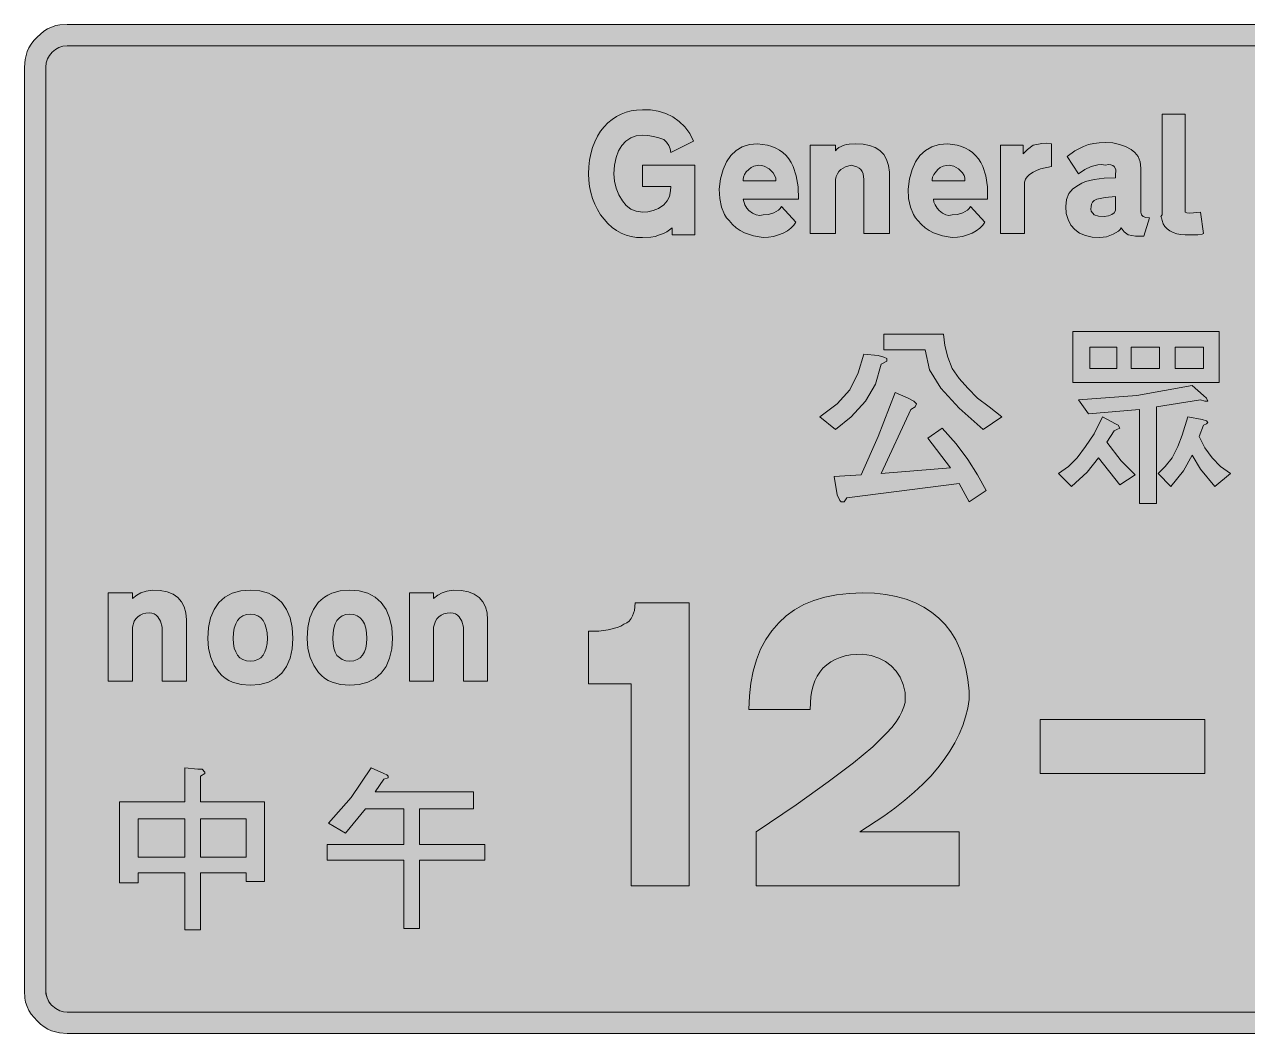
# Model space of a CAD drawing. Header units: metres. Extents: x 22 to 547, y 30 to 243.
# Drawn here: x 22.3 to 280.6, y 30.5 to 243.5 of the extents above; entities that cross this region are included whole.
import ezdxf

# ---------------------------------------------------------------- set-up
doc = ezdxf.new("R2010")
doc.units = ezdxf.units.M
doc.layers.add('FILL_BLACK_000000', color=7, linetype='Continuous', true_color=0x000000)
doc.layers.add('FILL_WHITE_FFFFFF', color=7, linetype='Continuous', true_color=0xffffff)

msp = doc.modelspace()

# ---------------------------------------------------------------- hatches: boundary and pattern name
at = {"layer": 'FILL_BLACK_000000', "true_color": 0x000000}
h = msp.add_hatch(color=7, dxfattribs=at)
h.dxf.hatch_style = 1
h.paths.add_polyline_path([(539.45, 243.4), (540.26, 243.23), (540.99, 242.88), (541.89, 242.55), (542.75, 242.05), (544.29, 240.78), (545.45, 239.39), (546.39, 237.78), (546.8, 236.02), (546.99, 234.48), (546.99, 39.48), (546.82, 37.86), (546.31, 36.22), (545.47, 34.63), (544.29, 33.18), (543.49, 32.46), (542.67, 31.87), (541.83, 31.4), (540.99, 31.04), (539.31, 30.61), (537.69, 30.48), (31.29, 30.48), (29.67, 30.61), (28.03, 31.04), (27.22, 31.4), (26.44, 31.87), (25.69, 32.46), (24.99, 33.18), (23.71, 34.57), (23.22, 35.33), (22.89, 36.18), (22.54, 37.08), (22.36, 37.94), (22.29, 39.48), (22.29, 234.48), (22.42, 236.1), (22.85, 237.74), (23.21, 238.55), (23.68, 239.33), (24.27, 240.08), (24.99, 240.78), (26.38, 242.05), (27.14, 242.55), (27.99, 242.88), (28.89, 243.23), (29.75, 243.4), (31.29, 243.48), (537.69, 243.48), (539.45, 243.4)])
h.paths.add_polyline_path([(29.57, 238.61), (28.81, 238.19), (28.14, 237.63), (27.58, 236.96), (27.16, 236.2), (26.88, 235.36), (26.79, 234.48), (26.79, 39.48), (26.85, 38.76), (27.05, 37.98), (27.42, 37.2), (27.99, 36.48), (28.89, 35.74), (29.75, 35.28), (30.56, 35.05), (31.29, 34.98), (537.69, 34.98), (538.59, 35.05), (539.45, 35.28), (540.26, 35.74), (540.99, 36.48), (541.56, 37.2), (541.93, 37.98), (542.13, 38.76), (542.19, 39.48), (542.19, 234.48), (542.15, 235.12), (541.89, 235.98), (541.79, 236.43), (541.55, 236.84), (540.99, 237.48), (540.26, 238.22), (539.45, 238.68), (538.59, 238.91), (537.69, 238.98), (31.29, 238.98), (30.41, 238.89), (29.57, 238.61)], flags=16)
h = msp.add_hatch(color=7, dxfattribs=at)
h.dxf.hatch_style = 1
h.paths.add_polyline_path([(141.45, 213.43), (141.61, 214.83), (141.88, 216.19), (142.25, 217.49), (142.72, 218.72), (143.29, 219.87), (143.95, 220.93), (144.69, 221.88), (145.51, 222.72), (146.38, 223.45), (147.31, 224.07), (148.29, 224.58), (149.33, 224.97), (150.43, 225.25), (151.58, 225.42), (152.79, 225.48), (154.47, 225.47), (156.12, 225.21), (157.71, 224.71), (159.2, 223.98), (160.57, 223.02), (161.78, 221.85), (162.79, 220.47), (163.59, 218.88), (158.79, 216.48), (158.68, 217.2), (158.38, 217.94), (157.9, 218.63), (157.29, 219.18), (156.29, 219.57), (155.15, 219.85), (153.96, 220.02), (152.79, 220.08), (151.5, 219.94), (150.33, 219.53), (149.31, 218.86), (148.44, 217.94), (147.74, 216.78), (147.22, 215.4), (146.9, 213.79), (146.79, 211.98), (146.9, 210.41), (147.24, 208.9), (147.8, 207.51), (148.59, 206.28), (149.37, 205.27), (150.35, 204.52), (151.5, 204.04), (152.79, 203.88), (153.91, 203.95), (155.04, 204.18), (156.16, 204.64), (157.29, 205.38), (158, 206.28), (158.49, 207.18), (158.75, 208.34), (158.79, 209.28), (152.79, 209.28), (152.79, 213.78), (163.89, 213.78), (163.89, 199.08), (159.09, 199.08), (159.09, 200.58), (157.97, 199.72), (157.23, 199.36), (156.39, 199.08), (155.49, 198.73), (154.59, 198.55), (152.79, 198.48), (151.58, 198.54), (150.43, 198.71), (149.33, 199), (148.29, 199.42), (147.31, 199.96), (146.38, 200.63), (145.51, 201.44), (144.69, 202.38), (143.95, 203.33), (143.29, 204.39), (142.72, 205.52), (142.25, 206.73), (141.88, 207.99), (141.61, 209.3), (141.45, 210.63), (141.39, 211.98), (141.45, 213.43)])
h = msp.add_hatch(color=7, dxfattribs=at)
h.dxf.hatch_style = 1
h.paths.add_polyline_path([(267.39, 205.08), (267.39, 204.78), (267.39, 204.18), (267.39, 203.88), (267.74, 203.71), (268.37, 203.65), (270.69, 203.88), (271.29, 199.38), (271.03, 199.23), (270.09, 199.08), (267.39, 199.08), (266.51, 199.14), (265.67, 199.3), (264.9, 199.55), (264.2, 199.9), (263.61, 200.34), (263.13, 200.85), (262.78, 201.43), (262.59, 202.08), (262.44, 202.64), (262.29, 202.98), (262.59, 203.28), (262.59, 224.58), (267.39, 224.58), (267.39, 205.08)])
h = msp.add_hatch(color=7, dxfattribs=at)
h.dxf.hatch_style = 1
h.paths.add_polyline_path([(174.39, 205.38), (174.84, 204.67), (175.29, 204.18), (176.01, 203.62), (176.79, 203.28), (177.57, 203.17), (178.29, 203.28), (179.45, 203.39), (180.58, 203.73), (181.54, 204.29), (181.91, 204.66), (182.19, 205.08), (185.19, 201.78), (184.76, 201.12), (184.15, 200.5), (183.4, 199.94), (182.53, 199.45), (181.55, 199.05), (180.51, 198.74), (179.41, 198.55), (178.29, 198.48), (176.28, 198.83), (174.35, 199.49), (173.45, 199.97), (172.59, 200.55), (171.81, 201.25), (171.09, 202.08), (170.57, 202.68), (170.13, 203.36), (169.48, 204.93), (169.11, 206.72), (168.99, 208.68), (169.31, 210.9), (169.83, 212.84), (170.55, 214.49), (171.46, 215.84), (172.58, 216.9), (173.88, 217.67), (175.39, 218.13), (177.09, 218.28), (179.19, 218), (180.12, 217.73), (180.98, 217.38), (181.77, 216.94), (182.48, 216.42), (183.12, 215.82), (183.69, 215.13), (184.19, 214.36), (184.62, 213.5), (185.27, 211.53), (185.66, 209.22), (185.79, 206.58), (174.09, 206.58), (174.39, 205.38)])
h.paths.add_polyline_path([(180.99, 211.08), (180.39, 212.13), (179.53, 212.99), (178.5, 213.57), (177.95, 213.73), (177.39, 213.78), (176.34, 213.55), (175.79, 213.27), (175.29, 212.88), (174.72, 212.38), (174.35, 211.83), (174.15, 211.28), (174.09, 210.78), (174.09, 210.48), (180.99, 210.48), (180.99, 211.08)], flags=16)
h = msp.add_hatch(color=7, dxfattribs=at)
h.dxf.hatch_style = 1
h.paths.add_polyline_path([(199.59, 199.38), (199.59, 210.18), (199.59, 210.48), (199.59, 210.78), (199.42, 211.97), (199.21, 212.44), (198.91, 212.84), (198.54, 213.17), (198.07, 213.44), (196.89, 213.78), (195.66, 213.44), (194.68, 212.84), (194.29, 212.44), (193.98, 211.97), (193.74, 211.41), (193.59, 210.78), (193.59, 199.38), (188.19, 199.38), (188.19, 217.98), (193.59, 217.98), (193.59, 216.78), (193.87, 217.18), (194.26, 217.49), (195.39, 217.98), (195.89, 218.15), (196.48, 218.24), (197.79, 218.28), (199.38, 218.19), (200.77, 217.93), (201.97, 217.49), (202.96, 216.85), (203.77, 216.02), (204.37, 214.99), (204.78, 213.74), (204.99, 212.28), (204.99, 211.98), (204.99, 199.38), (199.59, 199.38)])
h = msp.add_hatch(color=7, dxfattribs=at)
h.dxf.hatch_style = 1
h.paths.add_polyline_path([(214.33, 205.98), (214.59, 205.38), (215.04, 204.67), (215.49, 204.18), (216.16, 203.62), (216.84, 203.28), (217.52, 203.17), (218.19, 203.28), (219.35, 203.39), (220.48, 203.73), (221.44, 204.29), (221.81, 204.66), (222.09, 205.08), (225.09, 201.78), (224.66, 201.12), (224.05, 200.5), (223.3, 199.94), (222.43, 199.45), (221.45, 199.05), (220.41, 198.74), (219.31, 198.55), (218.19, 198.48), (216.18, 198.83), (214.25, 199.49), (213.35, 199.97), (212.49, 200.55), (211.71, 201.25), (210.99, 202.08), (210.47, 202.68), (210.03, 203.36), (209.38, 204.93), (209.01, 206.72), (208.89, 208.68), (209.21, 210.9), (209.74, 212.84), (210.47, 214.49), (211.4, 215.84), (212.55, 216.9), (213.91, 217.67), (215.49, 218.13), (217.29, 218.28), (219.3, 218), (220.21, 217.73), (221.05, 217.38), (221.82, 216.94), (222.53, 216.42), (223.17, 215.82), (223.74, 215.13), (224.24, 214.36), (224.67, 213.5), (225.31, 211.53), (225.65, 209.22), (225.69, 206.58), (214.29, 206.58), (214.33, 205.98)])
h.paths.add_polyline_path([(220.89, 211.08), (220.71, 211.63), (220.42, 212.13), (219.58, 212.99), (218.57, 213.57), (217.59, 213.78), (216.92, 213.72), (216.28, 213.55), (215.69, 213.27), (215.19, 212.88), (214.36, 211.83), (214.09, 211.28), (213.99, 210.78), (213.99, 210.48), (220.89, 210.48), (220.89, 211.08)], flags=16)
h = msp.add_hatch(color=7, dxfattribs=at)
h.dxf.hatch_style = 1
h.paths.add_polyline_path([(228.39, 217.98), (233.19, 217.98), (233.19, 216.18), (234.13, 217.08), (235.29, 217.98), (237.13, 218.35), (238.12, 218.4), (239.19, 218.28), (239.19, 213.48), (236.9, 212.99), (236.03, 212.68), (235.29, 212.28), (234.54, 211.83), (234.05, 211.34), (233.73, 210.8), (233.49, 210.18), (233.49, 199.38), (228.39, 199.38), (228.39, 217.98)])
h = msp.add_hatch(color=7, dxfattribs=at)
h.dxf.hatch_style = 1
h.paths.add_polyline_path([(256.93, 198.82), (255.39, 199.08), (254.53, 199.72), (253.89, 200.58), (253.68, 200.23), (253.31, 199.87), (252.2, 199.19), (250.81, 198.68), (249.39, 198.48), (247.79, 198.59), (246.37, 198.92), (245.13, 199.46), (244.1, 200.2), (243.28, 201.15), (242.68, 202.28), (242.31, 203.59), (242.19, 205.08), (242.36, 206.54), (242.86, 207.78), (243.24, 208.31), (243.71, 208.79), (244.89, 209.58), (245.61, 209.99), (246.4, 210.32), (248.23, 210.78), (250.33, 211.01), (252.69, 211.08), (252.69, 211.98), (252.81, 212.43), (252.77, 212.84), (252.39, 213.48), (252.11, 213.7), (251.71, 213.85), (251.21, 213.9), (250.59, 213.78), (249.74, 213.9), (248.98, 213.85), (247.59, 213.48), (246.24, 212.84), (244.89, 211.98), (242.49, 215.58), (244.14, 216.81), (245.98, 217.75), (247, 218.11), (248.1, 218.36), (249.29, 218.52), (250.59, 218.58), (252.11, 218.47), (253.52, 218.17), (254.81, 217.69), (255.99, 217.08), (256.82, 216.47), (257.49, 215.58), (257.93, 214.46), (258.09, 213.18), (258.09, 203.88), (258.2, 203.31), (258.54, 202.94), (259.1, 202.74), (259.89, 202.68), (258.69, 198.78), (256.93, 198.82)])
h.paths.add_polyline_path([(247.55, 204.07), (248.19, 203.28), (249.13, 203.02), (250.29, 202.98), (251.26, 203.08), (251.94, 203.35), (252.4, 203.74), (252.69, 204.18), (252.69, 207.18), (250.51, 206.99), (248.79, 206.58), (248.22, 206.3), (247.85, 205.94), (247.65, 205.53), (247.59, 205.08), (247.47, 204.5), (247.55, 204.07)], flags=16)
h = msp.add_hatch(color=7, dxfattribs=at)
h.dxf.hatch_style = 1
h.paths.add_polyline_path([(243.69, 178.68), (274.59, 178.68), (274.59, 167.88), (243.69, 167.88), (243.69, 178.68)])
h.paths.add_polyline_path([(247.29, 170.88), (252.99, 170.88), (252.99, 175.38), (247.29, 175.38), (247.29, 170.88)], flags=16)
h.paths.add_polyline_path([(255.99, 175.38), (255.99, 170.88), (261.99, 170.88), (261.99, 175.38), (255.99, 175.38)], flags=16)
h.paths.add_polyline_path([(271.29, 175.38), (265.29, 175.38), (265.29, 170.88), (271.29, 170.88), (271.29, 175.38)], flags=16)
h = msp.add_hatch(color=7, dxfattribs=at)
h.dxf.hatch_style = 1
h.paths.add_polyline_path([(216.39, 178.08), (216.69, 175.68), (217.29, 173.28), (218.19, 170.88), (219.69, 168.78), (221.49, 166.68), (223.59, 164.58), (225.99, 162.78), (228.69, 160.68), (224.79, 157.98), (219.69, 162.48), (215.79, 166.68), (213.39, 170.58), (212.49, 174.78), (203.79, 174.78), (203.79, 178.08), (216.39, 178.08)])
h = msp.add_hatch(color=7, dxfattribs=at)
h.dxf.hatch_style = 1
h.paths.add_polyline_path([(203.79, 173.28), (204.39, 172.98), (204.39, 172.38), (203.19, 171.78), (201.99, 167.58), (199.89, 163.98), (196.89, 160.68), (193.59, 157.98), (190.29, 160.68), (193.89, 163.38), (196.59, 166.38), (198.39, 169.98), (199.59, 173.88), (202.59, 173.58), (203.79, 173.28)])
h = msp.add_hatch(color=7, dxfattribs=at)
h.dxf.hatch_style = 1
h.paths.add_polyline_path([(210.09, 163.98), (210.69, 163.38), (210.39, 162.78), (209.49, 162.18), (203.19, 148.68), (217.89, 149.88), (213.09, 156.18), (216.09, 158.28), (219.09, 154.98), (221.49, 151.68), (223.59, 148.38), (225.39, 145.08), (221.79, 142.68), (219.69, 146.58), (195.99, 143.58), (195.39, 142.68), (194.79, 142.68), (194.49, 142.98), (193.89, 144.18), (193.29, 148.08), (198.99, 148.38), (202.59, 156.48), (206.19, 165.78), (208.89, 164.58), (210.09, 163.98)])
h = msp.add_hatch(color=7, dxfattribs=at)
h.dxf.hatch_style = 1
h.paths.add_polyline_path([(257.19, 165.18), (268.89, 167.28), (271.29, 165.18), (271.89, 164.58), (272.19, 163.98), (271.59, 163.98), (270.69, 164.28), (261.39, 162.78), (261.39, 142.38), (257.79, 142.38), (257.79, 162.18), (246.99, 161.28), (244.89, 164.28), (257.19, 165.18)])
h = msp.add_hatch(color=7, dxfattribs=at)
h.dxf.hatch_style = 1
h.paths.add_polyline_path([(252.69, 159.18), (253.29, 158.88), (253.59, 158.28), (252.99, 157.98), (252.39, 157.68), (250.89, 155.28), (253.89, 151.38), (256.89, 148.38), (253.59, 146.28), (249.09, 151.98), (246.69, 148.98), (243.39, 145.98), (240.69, 148.68), (242.79, 150.18), (244.59, 151.98), (246.39, 154.38), (248.19, 157.08), (249.99, 160.68), (252.69, 159.18)])
h = msp.add_hatch(color=7, dxfattribs=at)
h.dxf.hatch_style = 1
h.paths.add_polyline_path([(270.99, 160.08), (271.89, 159.78), (272.19, 159.48), (271.89, 159.18), (271.29, 158.88), (270.39, 156.48), (271.59, 154.08), (273.09, 151.98), (274.89, 150.18), (276.99, 148.68), (273.69, 145.98), (270.69, 149.58), (268.89, 152.58), (267.09, 149.28), (264.39, 145.98), (261.69, 148.68), (263.19, 150.18), (264.69, 151.98), (265.89, 154.38), (266.79, 156.78), (267.99, 160.68), (270.99, 160.08)])
h = msp.add_hatch(color=7, dxfattribs=at)
h.dxf.hatch_style = 1
h.paths.add_polyline_path([(51.39, 104.88), (51.39, 115.68), (51.39, 115.98), (51.39, 116.28), (51.05, 117.51), (50.49, 118.45), (50.12, 118.81), (49.7, 119.06), (49.22, 119.22), (48.69, 119.28), (47.94, 119.22), (47.28, 119.06), (46.71, 118.81), (46.21, 118.45), (45.81, 118.02), (45.48, 117.51), (45.09, 116.28), (45.09, 104.88), (39.99, 104.88), (39.99, 123.48), (45.09, 123.48), (45.09, 122.28), (45.99, 122.99), (46.89, 123.48), (47.98, 123.89), (49.29, 124.08), (50.98, 123.98), (52.44, 123.69), (53.68, 123.19), (54.69, 122.5), (55.48, 121.62), (56.04, 120.54), (56.38, 119.26), (56.49, 117.78), (56.49, 117.48), (56.49, 104.88), (51.39, 104.88)])
h = msp.add_hatch(color=7, dxfattribs=at)
h.dxf.hatch_style = 1
h.paths.add_polyline_path([(78.39, 109.68), (77.65, 107.98), (76.63, 106.57), (75.34, 105.45), (73.8, 104.64), (72.01, 104.15), (69.99, 103.98), (68.03, 104.15), (66.24, 104.65), (65.43, 105.03), (64.67, 105.5), (63.99, 106.05), (63.39, 106.68), (62.38, 108.14), (61.63, 109.83), (61.15, 111.74), (60.99, 113.88), (61.14, 116.21), (61.59, 118.26), (62.33, 120.01), (63.35, 121.45), (63.96, 122.06), (64.64, 122.59), (65.38, 123.04), (66.18, 123.41), (67.97, 123.91), (69.99, 124.08), (72.01, 123.91), (73.8, 123.41), (74.6, 123.04), (75.34, 122.59), (76.02, 122.06), (76.63, 121.45), (77.65, 120.01), (78.39, 118.26), (78.84, 116.21), (78.99, 113.88), (78.84, 111.65), (78.39, 109.68)])
h.paths.add_polyline_path([(73.36, 116.07), (73.08, 116.94), (72.69, 117.67), (72.18, 118.24), (71.56, 118.65), (70.83, 118.9), (69.99, 118.98), (69.15, 118.9), (68.42, 118.65), (67.8, 118.24), (67.29, 117.67), (66.9, 116.94), (66.61, 116.07), (66.45, 115.05), (66.39, 113.88), (66.45, 112.81), (66.61, 111.86), (66.9, 111.04), (67.29, 110.35), (67.8, 109.81), (68.42, 109.41), (69.15, 109.16), (69.99, 109.08), (70.83, 109.16), (71.56, 109.41), (72.18, 109.81), (72.69, 110.35), (73.08, 111.04), (73.36, 111.86), (73.53, 112.81), (73.59, 113.88), (73.53, 115.05), (73.36, 116.07)], flags=16)
h = msp.add_hatch(color=7, dxfattribs=at)
h.dxf.hatch_style = 1
h.paths.add_polyline_path([(99.39, 109.68), (98.65, 107.98), (97.63, 106.57), (96.34, 105.45), (94.8, 104.64), (93.01, 104.15), (90.99, 103.98), (89.03, 104.15), (87.24, 104.65), (86.43, 105.03), (85.67, 105.5), (84.99, 106.05), (84.39, 106.68), (83.38, 108.14), (82.63, 109.83), (82.15, 111.74), (81.99, 113.88), (82.14, 116.21), (82.59, 118.26), (83.33, 120.01), (84.35, 121.45), (84.96, 122.06), (85.64, 122.59), (86.38, 123.04), (87.18, 123.41), (88.97, 123.91), (90.99, 124.08), (93.01, 123.91), (94.8, 123.41), (95.6, 123.04), (96.34, 122.59), (97.02, 122.06), (97.63, 121.45), (98.65, 120.01), (99.39, 118.26), (99.84, 116.21), (99.99, 113.88), (99.84, 111.65), (99.39, 109.68)])
h.paths.add_polyline_path([(94.36, 116.07), (94.08, 116.94), (93.69, 117.67), (93.18, 118.24), (92.57, 118.65), (91.83, 118.9), (90.99, 118.98), (90.15, 118.9), (89.41, 118.65), (88.8, 118.24), (88.29, 117.67), (87.9, 116.94), (87.61, 116.07), (87.45, 115.05), (87.39, 113.88), (87.45, 112.81), (87.61, 111.85), (87.9, 111.01), (88.29, 110.28), (88.8, 109.84), (89.41, 109.45), (90.15, 109.18), (90.99, 109.08), (91.83, 109.16), (92.57, 109.41), (93.18, 109.81), (93.69, 110.35), (94.08, 111.04), (94.36, 111.86), (94.53, 112.81), (94.59, 113.88), (94.53, 115.05), (94.36, 116.07)], flags=16)
h = msp.add_hatch(color=7, dxfattribs=at)
h.dxf.hatch_style = 1
h.paths.add_polyline_path([(114.99, 104.88), (114.99, 115.68), (114.99, 115.98), (114.99, 116.28), (114.65, 117.51), (114.09, 118.45), (113.72, 118.81), (113.3, 119.06), (112.82, 119.22), (112.29, 119.28), (111.54, 119.22), (110.88, 119.06), (110.31, 118.81), (109.81, 118.45), (109.41, 118.02), (109.08, 117.51), (108.69, 116.28), (108.69, 104.88), (103.59, 104.88), (103.59, 123.48), (108.69, 123.48), (108.69, 122.28), (109.59, 122.99), (110.49, 123.48), (111.58, 123.89), (112.89, 124.08), (114.58, 123.98), (116.04, 123.69), (117.28, 123.19), (118.29, 122.5), (119.08, 121.62), (119.64, 120.54), (119.98, 119.26), (120.09, 117.78), (120.09, 117.48), (120.09, 104.88), (114.99, 104.88)])
h = msp.add_hatch(color=7, dxfattribs=at)
h.dxf.hatch_style = 1
h.paths.add_polyline_path([(219.69, 73.08), (219.69, 61.68), (176.79, 61.68), (176.79, 73.08), (185.24, 78.78), (192.05, 83.59), (197.38, 87.62), (201.43, 91), (204.36, 93.85), (205.47, 95.11), (206.36, 96.28), (207.07, 97.38), (207.61, 98.42), (208.01, 99.41), (208.29, 100.38), (208.29, 100.68), (208.29, 102.18), (208.29, 102.48), (207.85, 104.18), (207.22, 105.69), (206.39, 106.99), (205.36, 108.1), (204.14, 109.02), (202.72, 109.74), (201.1, 110.26), (199.29, 110.58), (196.75, 110.41), (195.6, 110.18), (194.53, 109.87), (193.52, 109.45), (192.58, 108.93), (191.71, 108.31), (190.89, 107.58), (190.26, 106.76), (189.71, 105.88), (189.24, 104.93), (188.87, 103.9), (188.57, 102.79), (188.36, 101.59), (188.19, 98.88), (175.29, 98.88), (175.39, 101.73), (175.68, 104.44), (176.18, 106.99), (176.86, 109.38), (177.75, 111.6), (178.83, 113.65), (180.11, 115.51), (181.59, 117.18), (183.15, 118.66), (184.9, 119.94), (186.85, 121.02), (188.98, 121.9), (191.29, 122.59), (193.78, 123.09), (196.45, 123.38), (199.29, 123.48), (201.81, 123.4), (204.18, 123.14), (206.41, 122.73), (208.5, 122.14), (210.44, 121.4), (212.24, 120.49), (213.88, 119.42), (215.38, 118.19), (216.72, 116.81), (217.91, 115.26), (218.95, 113.56), (219.84, 111.71), (220.56, 109.7), (221.13, 107.55), (221.54, 105.24), (221.79, 102.78), (221.79, 102.48), (221.79, 101.28), (221.79, 100.98), (221.49, 99.13), (221.04, 97.3), (220.45, 95.47), (219.7, 93.67), (218.8, 91.87), (217.75, 90.1), (216.55, 88.33), (215.19, 86.58), (213.68, 84.84), (212.01, 83.12), (210.19, 81.41), (208.21, 79.72), (206.07, 78.04), (203.77, 76.37), (198.69, 73.08), (219.69, 73.08)])
h = msp.add_hatch(color=7, dxfattribs=at)
h.dxf.hatch_style = 1
h.paths.add_polyline_path([(162.69, 61.68), (150.39, 61.68), (150.39, 104.28), (141.39, 104.28), (141.39, 115.38), (143.6, 115.42), (145.59, 115.68), (147.46, 116.17), (148.21, 116.48), (148.89, 116.88), (149.51, 117.16), (150.01, 117.55), (150.41, 118.06), (150.69, 118.68), (151.1, 119.8), (151.29, 121.38), (162.69, 121.38), (162.69, 61.68)])
h = msp.add_hatch(color=7, dxfattribs=at)
h.dxf.hatch_style = 1
h.paths.add_polyline_path([(236.79, 96.78), (271.59, 96.78), (271.59, 85.38), (236.79, 85.38), (236.79, 96.78)])
h = msp.add_hatch(color=7, dxfattribs=at)
h.dxf.hatch_style = 1
h.paths.add_polyline_path([(60.39, 85.38), (59.49, 84.78), (59.49, 79.38), (72.99, 79.38), (72.99, 62.58), (69.09, 62.58), (69.09, 64.38), (59.49, 64.38), (59.49, 52.38), (56.19, 52.38), (56.19, 64.38), (46.29, 64.38), (46.29, 62.28), (42.39, 62.28), (42.39, 79.38), (56.19, 79.38), (56.19, 86.58), (58.89, 86.28), (59.79, 86.28), (60.39, 85.68), (60.39, 85.38)])
h.paths.add_polyline_path([(59.49, 75.78), (59.49, 67.68), (69.09, 67.68), (69.09, 75.78), (59.49, 75.78)], flags=16)
h.paths.add_polyline_path([(56.19, 75.78), (46.29, 75.78), (46.29, 67.68), (56.19, 67.68), (56.19, 75.78)], flags=16)
h = msp.add_hatch(color=7, dxfattribs=at)
h.dxf.hatch_style = 1
h.paths.add_polyline_path([(91.29, 80.28), (95.49, 86.58), (98.19, 85.38), (98.79, 85.08), (99.09, 84.78), (99.09, 84.48), (98.19, 84.18), (96.39, 81.48), (117.09, 81.48), (117.09, 77.88), (105.69, 77.88), (105.69, 70.38), (119.49, 70.38), (119.49, 67.08), (105.69, 67.08), (105.69, 52.68), (102.39, 52.68), (102.39, 67.08), (86.19, 67.08), (86.19, 70.38), (102.39, 70.38), (102.39, 77.88), (94.29, 77.88), (90.09, 72.78), (86.49, 74.88), (91.29, 80.28)])
at = {"layer": 'FILL_WHITE_FFFFFF', "true_color": 0xffffff}
h = msp.add_hatch(color=7, dxfattribs=at)
h.dxf.hatch_style = 1
h.paths.add_polyline_path([(537.69, 238.98), (538.59, 238.94), (539.49, 238.68), (540.24, 238.19), (540.99, 237.48), (541.55, 236.84), (541.79, 236.43), (541.89, 235.98), (542.15, 235.12), (542.19, 234.48), (542.19, 39.48), (542.13, 38.76), (541.93, 37.98), (541.56, 37.2), (540.99, 36.48), (540.24, 35.77), (539.49, 35.28), (538.59, 35.02), (537.69, 34.98), (31.29, 34.98), (30.56, 35.05), (29.75, 35.28), (28.89, 35.74), (27.99, 36.48), (27.54, 37.12), (27.09, 37.98), (26.83, 38.84), (26.79, 39.48), (26.79, 234.48), (26.88, 235.36), (27.16, 236.2), (27.58, 236.96), (28.14, 237.63), (28.81, 238.19), (29.57, 238.61), (30.41, 238.89), (31.29, 238.98), (537.69, 238.98)])

# ---------------------------------------------------------------- linework, layer by layer
at = {"layer": 'FILL_BLACK_000000', "lineweight": 0, "true_color": 0x000000}
for points in [[(537.69, 30.48), (31.29, 30.48), (29.67, 30.61), (28.03, 31.04), (27.22, 31.4), (26.44, 31.87), (25.69, 32.46), (24.99, 33.18), (23.71, 34.57), (23.22, 35.33), (22.89, 36.18), (22.54, 37.08), (22.36, 37.94), (22.29, 39.48), (22.29, 234.48), (22.42, 236.1), (22.85, 237.74), (23.21, 238.55), (23.68, 239.33), (24.27, 240.08), (24.99, 240.78), (26.38, 242.05), (27.14, 242.55), (27.99, 242.88), (28.89, 243.23), (29.75, 243.4), (31.29, 243.48), (537.69, 243.48)], [(537.69, 238.98), (31.29, 238.98), (30.41, 238.89), (29.57, 238.61), (28.81, 238.19), (28.14, 237.63), (27.58, 236.96), (27.16, 236.2), (26.88, 235.36), (26.79, 234.48), (26.79, 39.48), (26.85, 38.76), (27.05, 37.98), (27.42, 37.2), (27.99, 36.48), (28.89, 35.74), (29.75, 35.28), (30.56, 35.05), (31.29, 34.98), (537.69, 34.98)]]:
    msp.add_lwpolyline(points, dxfattribs=at)
for points in [[(141.45, 213.43), (141.61, 214.83), (141.88, 216.19), (142.25, 217.49), (142.72, 218.72), (143.29, 219.87), (143.95, 220.93), (144.69, 221.88), (145.51, 222.72), (146.38, 223.45), (147.31, 224.07), (148.29, 224.58), (149.33, 224.97), (150.43, 225.25), (151.58, 225.42), (152.79, 225.48), (154.47, 225.47), (156.12, 225.21), (157.71, 224.71), (159.2, 223.98), (160.57, 223.02), (161.78, 221.85), (162.79, 220.47), (163.59, 218.88), (158.79, 216.48), (158.68, 217.2), (158.38, 217.94), (157.9, 218.63), (157.29, 219.18), (156.29, 219.57), (155.15, 219.85), (153.96, 220.02), (152.79, 220.08), (151.5, 219.94), (150.33, 219.53), (149.31, 218.86), (148.44, 217.94), (147.74, 216.78), (147.22, 215.4), (146.9, 213.79), (146.79, 211.98), (146.9, 210.41), (147.24, 208.9), (147.8, 207.51), (148.59, 206.28), (149.37, 205.27), (150.35, 204.52), (151.5, 204.04), (152.79, 203.88), (153.91, 203.95), (155.04, 204.18), (156.16, 204.64), (157.29, 205.38), (158, 206.28), (158.49, 207.18), (158.75, 208.34), (158.79, 209.28), (152.79, 209.28), (152.79, 213.78), (163.89, 213.78), (163.89, 199.08), (159.09, 199.08), (159.09, 200.58), (157.97, 199.72), (157.23, 199.36), (156.39, 199.08), (155.49, 198.73), (154.59, 198.55), (152.79, 198.48), (151.58, 198.54), (150.43, 198.71), (149.33, 199), (148.29, 199.42), (147.31, 199.96), (146.38, 200.63), (145.51, 201.44), (144.69, 202.38), (143.95, 203.33), (143.29, 204.39), (142.72, 205.52), (142.25, 206.73), (141.88, 207.99), (141.61, 209.3), (141.45, 210.63), (141.39, 211.98)], [(267.39, 205.08), (267.39, 204.78), (267.39, 204.18), (267.39, 203.88), (267.74, 203.71), (268.37, 203.65), (270.69, 203.88), (271.29, 199.38), (271.03, 199.23), (270.09, 199.08), (267.39, 199.08), (266.51, 199.14), (265.67, 199.3), (264.9, 199.55), (264.2, 199.9), (263.61, 200.34), (263.13, 200.85), (262.78, 201.43), (262.59, 202.08), (262.44, 202.64), (262.29, 202.98), (262.59, 203.28), (262.59, 224.58), (267.39, 224.58)], [(174.39, 205.38), (174.84, 204.67), (175.29, 204.18), (176.01, 203.62), (176.79, 203.28), (177.57, 203.17), (178.29, 203.28), (179.45, 203.39), (180.58, 203.73), (181.54, 204.29), (181.91, 204.66), (182.19, 205.08), (185.19, 201.78), (184.76, 201.12), (184.15, 200.5), (183.4, 199.94), (182.53, 199.45), (181.55, 199.05), (180.51, 198.74), (179.41, 198.55), (178.29, 198.48), (176.28, 198.83), (174.35, 199.49), (173.45, 199.97), (172.59, 200.55), (171.81, 201.25), (171.09, 202.08), (170.57, 202.68), (170.13, 203.36), (169.48, 204.93), (169.11, 206.72), (168.99, 208.68), (169.31, 210.9), (169.83, 212.84), (170.55, 214.49), (171.46, 215.84), (172.58, 216.9), (173.88, 217.67), (175.39, 218.13), (177.09, 218.28), (179.19, 218), (180.12, 217.73), (180.98, 217.38), (181.77, 216.94), (182.48, 216.42), (183.12, 215.82), (183.69, 215.13), (184.19, 214.36), (184.62, 213.5), (185.27, 211.53), (185.66, 209.22), (185.79, 206.58), (174.09, 206.58)], [(199.59, 199.38), (199.59, 210.18), (199.59, 210.48), (199.59, 210.78), (199.42, 211.97), (199.21, 212.44), (198.91, 212.84), (198.54, 213.17), (198.07, 213.44), (196.89, 213.78), (195.66, 213.44), (194.68, 212.84), (194.29, 212.44), (193.98, 211.97), (193.74, 211.41), (193.59, 210.78), (193.59, 199.38), (188.19, 199.38), (188.19, 217.98), (193.59, 217.98), (193.59, 216.78), (193.87, 217.18), (194.26, 217.49), (195.39, 217.98), (195.89, 218.15), (196.48, 218.24), (197.79, 218.28), (199.38, 218.19), (200.77, 217.93), (201.97, 217.49), (202.96, 216.85), (203.77, 216.02), (204.37, 214.99), (204.78, 213.74), (204.99, 212.28), (204.99, 211.98), (204.99, 199.38)], [(214.33, 205.98), (214.59, 205.38), (215.04, 204.67), (215.49, 204.18), (216.16, 203.62), (216.84, 203.28), (217.52, 203.17), (218.19, 203.28), (219.35, 203.39), (220.48, 203.73), (221.44, 204.29), (221.81, 204.66), (222.09, 205.08), (225.09, 201.78), (224.66, 201.12), (224.05, 200.5), (223.3, 199.94), (222.43, 199.45), (221.45, 199.05), (220.41, 198.74), (219.31, 198.55), (218.19, 198.48), (216.18, 198.83), (214.25, 199.49), (213.35, 199.97), (212.49, 200.55), (211.71, 201.25), (210.99, 202.08), (210.47, 202.68), (210.03, 203.36), (209.38, 204.93), (209.01, 206.72), (208.89, 208.68), (209.21, 210.9), (209.74, 212.84), (210.47, 214.49), (211.4, 215.84), (212.55, 216.9), (213.91, 217.67), (215.49, 218.13), (217.29, 218.28), (219.3, 218), (220.21, 217.73), (221.05, 217.38), (221.82, 216.94), (222.53, 216.42), (223.17, 215.82), (223.74, 215.13), (224.24, 214.36), (224.67, 213.5), (225.31, 211.53), (225.65, 209.22), (225.69, 206.58), (214.29, 206.58)], [(228.39, 217.98), (233.19, 217.98), (233.19, 216.18), (234.13, 217.08), (235.29, 217.98), (237.13, 218.35), (238.12, 218.4), (239.19, 218.28), (239.19, 213.48), (236.9, 212.99), (236.03, 212.68), (235.29, 212.28), (234.54, 211.83), (234.05, 211.34), (233.73, 210.8), (233.49, 210.18), (233.49, 199.38), (228.39, 199.38)], [(256.93, 198.82), (255.39, 199.08), (254.53, 199.72), (253.89, 200.58), (253.68, 200.23), (253.31, 199.87), (252.2, 199.19), (250.81, 198.68), (249.39, 198.48), (247.79, 198.59), (246.37, 198.92), (245.13, 199.46), (244.1, 200.2), (243.28, 201.15), (242.68, 202.28), (242.31, 203.59), (242.19, 205.08), (242.36, 206.54), (242.86, 207.78), (243.24, 208.31), (243.71, 208.79), (244.89, 209.58), (245.61, 209.99), (246.4, 210.32), (248.23, 210.78), (250.33, 211.01), (252.69, 211.08), (252.69, 211.98), (252.81, 212.43), (252.77, 212.84), (252.39, 213.48), (252.11, 213.7), (251.71, 213.85), (251.21, 213.9), (250.59, 213.78), (249.74, 213.9), (248.98, 213.85), (247.59, 213.48), (246.24, 212.84), (244.89, 211.98), (242.49, 215.58), (244.14, 216.81), (245.98, 217.75), (247, 218.11), (248.1, 218.36), (249.29, 218.52), (250.59, 218.58), (252.11, 218.47), (253.52, 218.17), (254.81, 217.69), (255.99, 217.08), (256.82, 216.47), (257.49, 215.58), (257.93, 214.46), (258.09, 213.18), (258.09, 203.88), (258.2, 203.31), (258.54, 202.94), (259.1, 202.74), (259.89, 202.68), (258.69, 198.78)], [(180.99, 211.08), (180.39, 212.13), (179.53, 212.99), (178.5, 213.57), (177.95, 213.73), (177.39, 213.78), (176.34, 213.55), (175.79, 213.27), (175.29, 212.88), (174.72, 212.38), (174.35, 211.83), (174.15, 211.28), (174.09, 210.78), (174.09, 210.48), (180.99, 210.48)], [(220.89, 211.08), (220.71, 211.63), (220.42, 212.13), (219.58, 212.99), (218.57, 213.57), (217.59, 213.78), (216.92, 213.72), (216.28, 213.55), (215.69, 213.27), (215.19, 212.88), (214.36, 211.83), (214.09, 211.28), (213.99, 210.78), (213.99, 210.48), (220.89, 210.48)], [(247.55, 204.07), (248.19, 203.28), (249.13, 203.02), (250.29, 202.98), (251.26, 203.08), (251.94, 203.35), (252.4, 203.74), (252.69, 204.18), (252.69, 207.18), (250.51, 206.99), (248.79, 206.58), (248.22, 206.3), (247.85, 205.94), (247.65, 205.53), (247.59, 205.08), (247.47, 204.5)], [(243.69, 178.68), (274.59, 178.68), (274.59, 167.88), (243.69, 167.88)], [(216.39, 178.08), (216.69, 175.68), (217.29, 173.28), (218.19, 170.88), (219.69, 168.78), (221.49, 166.68), (223.59, 164.58), (225.99, 162.78), (228.69, 160.68), (224.79, 157.98), (219.69, 162.48), (215.79, 166.68), (213.39, 170.58), (212.49, 174.78), (203.79, 174.78), (203.79, 178.08)], [(203.79, 173.28), (204.39, 172.98), (204.39, 172.38), (203.19, 171.78), (201.99, 167.58), (199.89, 163.98), (196.89, 160.68), (193.59, 157.98), (190.29, 160.68), (193.89, 163.38), (196.59, 166.38), (198.39, 169.98), (199.59, 173.88), (202.59, 173.58)], [(247.29, 170.88), (252.99, 170.88), (252.99, 175.38), (247.29, 175.38)], [(255.99, 175.38), (255.99, 170.88), (261.99, 170.88), (261.99, 175.38)], [(271.29, 175.38), (265.29, 175.38), (265.29, 170.88), (271.29, 170.88)], [(210.09, 163.98), (210.69, 163.38), (210.39, 162.78), (209.49, 162.18), (203.19, 148.68), (217.89, 149.88), (213.09, 156.18), (216.09, 158.28), (219.09, 154.98), (221.49, 151.68), (223.59, 148.38), (225.39, 145.08), (221.79, 142.68), (219.69, 146.58), (195.99, 143.58), (195.39, 142.68), (194.79, 142.68), (194.49, 142.98), (193.89, 144.18), (193.29, 148.08), (198.99, 148.38), (202.59, 156.48), (206.19, 165.78), (208.89, 164.58)], [(257.19, 165.18), (268.89, 167.28), (271.29, 165.18), (271.89, 164.58), (272.19, 163.98), (271.59, 163.98), (270.69, 164.28), (261.39, 162.78), (261.39, 142.38), (257.79, 142.38), (257.79, 162.18), (246.99, 161.28), (244.89, 164.28)], [(252.69, 159.18), (253.29, 158.88), (253.59, 158.28), (252.99, 157.98), (252.39, 157.68), (250.89, 155.28), (253.89, 151.38), (256.89, 148.38), (253.59, 146.28), (249.09, 151.98), (246.69, 148.98), (243.39, 145.98), (240.69, 148.68), (242.79, 150.18), (244.59, 151.98), (246.39, 154.38), (248.19, 157.08), (249.99, 160.68)], [(270.99, 160.08), (271.89, 159.78), (272.19, 159.48), (271.89, 159.18), (271.29, 158.88), (270.39, 156.48), (271.59, 154.08), (273.09, 151.98), (274.89, 150.18), (276.99, 148.68), (273.69, 145.98), (270.69, 149.58), (268.89, 152.58), (267.09, 149.28), (264.39, 145.98), (261.69, 148.68), (263.19, 150.18), (264.69, 151.98), (265.89, 154.38), (266.79, 156.78), (267.99, 160.68)], [(51.39, 104.88), (51.39, 115.68), (51.39, 115.98), (51.39, 116.28), (51.05, 117.51), (50.49, 118.45), (50.12, 118.81), (49.7, 119.06), (49.22, 119.22), (48.69, 119.28), (47.94, 119.22), (47.28, 119.06), (46.71, 118.81), (46.21, 118.45), (45.81, 118.02), (45.48, 117.51), (45.09, 116.28), (45.09, 104.88), (39.99, 104.88), (39.99, 123.48), (45.09, 123.48), (45.09, 122.28), (45.99, 122.99), (46.89, 123.48), (47.98, 123.89), (49.29, 124.08), (50.98, 123.98), (52.44, 123.69), (53.68, 123.19), (54.69, 122.5), (55.48, 121.62), (56.04, 120.54), (56.38, 119.26), (56.49, 117.78), (56.49, 117.48), (56.49, 104.88)], [(78.39, 109.68), (77.65, 107.98), (76.63, 106.57), (75.34, 105.45), (73.8, 104.64), (72.01, 104.15), (69.99, 103.98), (68.03, 104.15), (66.24, 104.65), (65.43, 105.03), (64.67, 105.5), (63.99, 106.05), (63.39, 106.68), (62.38, 108.14), (61.63, 109.83), (61.15, 111.74), (60.99, 113.88), (61.14, 116.21), (61.59, 118.26), (62.33, 120.01), (63.35, 121.45), (63.96, 122.06), (64.64, 122.59), (65.38, 123.04), (66.18, 123.41), (67.97, 123.91), (69.99, 124.08), (72.01, 123.91), (73.8, 123.41), (74.6, 123.04), (75.34, 122.59), (76.02, 122.06), (76.63, 121.45), (77.65, 120.01), (78.39, 118.26), (78.84, 116.21), (78.99, 113.88), (78.84, 111.65)], [(99.39, 109.68), (98.65, 107.98), (97.63, 106.57), (96.34, 105.45), (94.8, 104.64), (93.01, 104.15), (90.99, 103.98), (89.03, 104.15), (87.24, 104.65), (86.43, 105.03), (85.67, 105.5), (84.99, 106.05), (84.39, 106.68), (83.38, 108.14), (82.63, 109.83), (82.15, 111.74), (81.99, 113.88), (82.14, 116.21), (82.59, 118.26), (83.33, 120.01), (84.35, 121.45), (84.96, 122.06), (85.64, 122.59), (86.38, 123.04), (87.18, 123.41), (88.97, 123.91), (90.99, 124.08), (93.01, 123.91), (94.8, 123.41), (95.6, 123.04), (96.34, 122.59), (97.02, 122.06), (97.63, 121.45), (98.65, 120.01), (99.39, 118.26), (99.84, 116.21), (99.99, 113.88), (99.84, 111.65)], [(114.99, 104.88), (114.99, 115.68), (114.99, 115.98), (114.99, 116.28), (114.65, 117.51), (114.09, 118.45), (113.72, 118.81), (113.3, 119.06), (112.82, 119.22), (112.29, 119.28), (111.54, 119.22), (110.88, 119.06), (110.31, 118.81), (109.81, 118.45), (109.41, 118.02), (109.08, 117.51), (108.69, 116.28), (108.69, 104.88), (103.59, 104.88), (103.59, 123.48), (108.69, 123.48), (108.69, 122.28), (109.59, 122.99), (110.49, 123.48), (111.58, 123.89), (112.89, 124.08), (114.58, 123.98), (116.04, 123.69), (117.28, 123.19), (118.29, 122.5), (119.08, 121.62), (119.64, 120.54), (119.98, 119.26), (120.09, 117.78), (120.09, 117.48), (120.09, 104.88)], [(219.69, 73.08), (219.69, 61.68), (176.79, 61.68), (176.79, 73.08), (185.24, 78.78), (192.05, 83.59), (197.38, 87.62), (201.43, 91), (204.36, 93.85), (205.47, 95.11), (206.36, 96.28), (207.07, 97.38), (207.61, 98.42), (208.01, 99.41), (208.29, 100.38), (208.29, 100.68), (208.29, 102.18), (208.29, 102.48), (207.85, 104.18), (207.22, 105.69), (206.39, 106.99), (205.36, 108.1), (204.14, 109.02), (202.72, 109.74), (201.1, 110.26), (199.29, 110.58), (196.75, 110.41), (195.6, 110.18), (194.53, 109.87), (193.52, 109.45), (192.58, 108.93), (191.71, 108.31), (190.89, 107.58), (190.26, 106.76), (189.71, 105.88), (189.24, 104.93), (188.87, 103.9), (188.57, 102.79), (188.36, 101.59), (188.19, 98.88), (175.29, 98.88), (175.39, 101.73), (175.68, 104.44), (176.18, 106.99), (176.86, 109.38), (177.75, 111.6), (178.83, 113.65), (180.11, 115.51), (181.59, 117.18), (183.15, 118.66), (184.9, 119.94), (186.85, 121.02), (188.98, 121.9), (191.29, 122.59), (193.78, 123.09), (196.45, 123.38), (199.29, 123.48), (201.81, 123.4), (204.18, 123.14), (206.41, 122.73), (208.5, 122.14), (210.44, 121.4), (212.24, 120.49), (213.88, 119.42), (215.38, 118.19), (216.72, 116.81), (217.91, 115.26), (218.95, 113.56), (219.84, 111.71), (220.56, 109.7), (221.13, 107.55), (221.54, 105.24), (221.79, 102.78), (221.79, 102.48), (221.79, 101.28), (221.79, 100.98), (221.49, 99.13), (221.04, 97.3), (220.45, 95.47), (219.7, 93.67), (218.8, 91.87), (217.75, 90.1), (216.55, 88.33), (215.19, 86.58), (213.68, 84.84), (212.01, 83.12), (210.19, 81.41), (208.21, 79.72), (206.07, 78.04), (203.77, 76.37), (198.69, 73.08)], [(73.36, 116.07), (73.08, 116.94), (72.69, 117.67), (72.18, 118.24), (71.56, 118.65), (70.83, 118.9), (69.99, 118.98), (69.15, 118.9), (68.42, 118.65), (67.8, 118.24), (67.29, 117.67), (66.9, 116.94), (66.61, 116.07), (66.45, 115.05), (66.39, 113.88), (66.45, 112.81), (66.61, 111.86), (66.9, 111.04), (67.29, 110.35), (67.8, 109.81), (68.42, 109.41), (69.15, 109.16), (69.99, 109.08), (70.83, 109.16), (71.56, 109.41), (72.18, 109.81), (72.69, 110.35), (73.08, 111.04), (73.36, 111.86), (73.53, 112.81), (73.59, 113.88), (73.53, 115.05)], [(94.36, 116.07), (94.08, 116.94), (93.69, 117.67), (93.18, 118.24), (92.57, 118.65), (91.83, 118.9), (90.99, 118.98), (90.15, 118.9), (89.41, 118.65), (88.8, 118.24), (88.29, 117.67), (87.9, 116.94), (87.61, 116.07), (87.45, 115.05), (87.39, 113.88), (87.45, 112.81), (87.61, 111.85), (87.9, 111.01), (88.29, 110.28), (88.8, 109.84), (89.41, 109.45), (90.15, 109.18), (90.99, 109.08), (91.83, 109.16), (92.57, 109.41), (93.18, 109.81), (93.69, 110.35), (94.08, 111.04), (94.36, 111.86), (94.53, 112.81), (94.59, 113.88), (94.53, 115.05)], [(162.69, 61.68), (150.39, 61.68), (150.39, 104.28), (141.39, 104.28), (141.39, 115.38), (143.6, 115.42), (145.59, 115.68), (147.46, 116.17), (148.21, 116.48), (148.89, 116.88), (149.51, 117.16), (150.01, 117.55), (150.41, 118.06), (150.69, 118.68), (151.1, 119.8), (151.29, 121.38), (162.69, 121.38)], [(236.79, 96.78), (271.59, 96.78), (271.59, 85.38), (236.79, 85.38)], [(60.39, 85.38), (59.49, 84.78), (59.49, 79.38), (72.99, 79.38), (72.99, 62.58), (69.09, 62.58), (69.09, 64.38), (59.49, 64.38), (59.49, 52.38), (56.19, 52.38), (56.19, 64.38), (46.29, 64.38), (46.29, 62.28), (42.39, 62.28), (42.39, 79.38), (56.19, 79.38), (56.19, 86.58), (58.89, 86.28), (59.79, 86.28), (60.39, 85.68)], [(91.29, 80.28), (95.49, 86.58), (98.19, 85.38), (98.79, 85.08), (99.09, 84.78), (99.09, 84.48), (98.19, 84.18), (96.39, 81.48), (117.09, 81.48), (117.09, 77.88), (105.69, 77.88), (105.69, 70.38), (119.49, 70.38), (119.49, 67.08), (105.69, 67.08), (105.69, 52.68), (102.39, 52.68), (102.39, 67.08), (86.19, 67.08), (86.19, 70.38), (102.39, 70.38), (102.39, 77.88), (94.29, 77.88), (90.09, 72.78), (86.49, 74.88)], [(56.19, 75.78), (46.29, 75.78), (46.29, 67.68), (56.19, 67.68)], [(59.49, 75.78), (59.49, 67.68), (69.09, 67.68), (69.09, 75.78)]]:
    msp.add_lwpolyline(points, close=True, dxfattribs=at)
at = {"layer": 'FILL_WHITE_FFFFFF', "lineweight": 0, "true_color": 0xffffff}
msp.add_lwpolyline([(537.69, 34.98), (31.29, 34.98), (30.56, 35.05), (29.75, 35.28), (28.89, 35.74), (27.99, 36.48), (27.54, 37.12), (27.09, 37.98), (26.83, 38.84), (26.79, 39.48), (26.79, 234.48), (26.88, 235.36), (27.16, 236.2), (27.58, 236.96), (28.14, 237.63), (28.81, 238.19), (29.57, 238.61), (30.41, 238.89), (31.29, 238.98), (537.69, 238.98)], dxfattribs=at)

doc.saveas('drawing.dxf')
